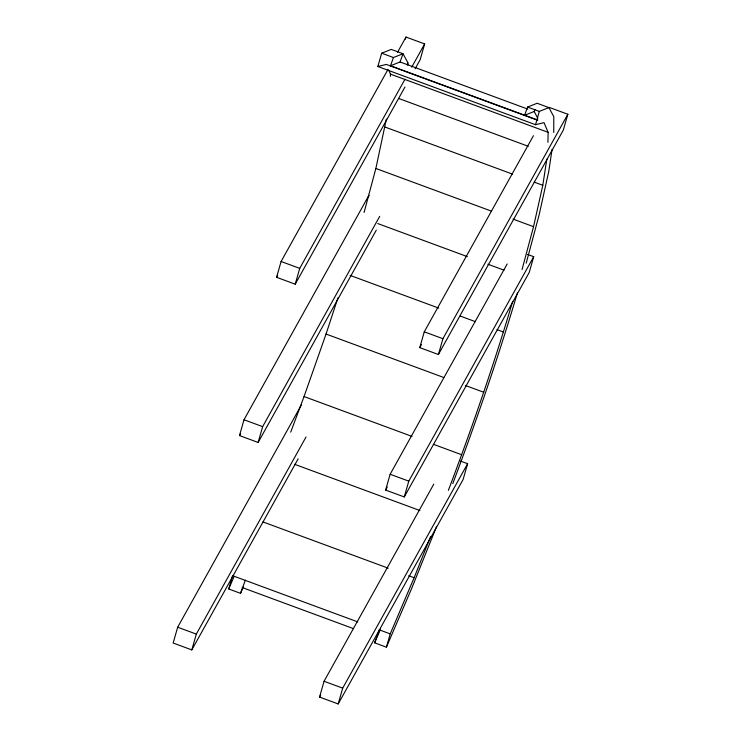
<?xml version="1.0" encoding="UTF-8"?>
<svg xmlns="http://www.w3.org/2000/svg" width="741" height="741" viewBox="0 0 741 741"><rect width="100%" height="100%" fill="white"/><g stroke="black" fill="none" stroke-linecap="round" stroke-linejoin="round"><path stroke-width="1.11" d="M407.874 65.06L407.883 62.79L403.021 53.75L391.248 49.406L381.661 53.195L377.854 66.505L535.53 124.71L544.014 122.636L548.127 132.333L547.932 142.346M553.74 132.509L553.786 116.652L548.924 107.612L537.151 103.268L527.555 107.056L524.619 115.272L534.215 111.483L534.946 109.427M390.405 76.36L390.451 74.128L388.812 70.256M552.073 149.256L548.766 171.403L539.077 215.094L526.212 263.175M364.081 212.463L375.863 168.466L386.348 119.134M522.044 269.567L533.539 226.672L542.792 185.287L546.83 159.148M404.947 87.04L295.214 284.183L276.578 277.301L281.089 261.499L388.006 69.404M301.476 404.799L177.673 627.219L173.162 643.031L191.808 649.913L298.16 458.827M376.308 230.136L258.137 442.451L239.491 435.569L244.002 419.758L368.935 195.309L368.333 197.421M295.214 284.183L299.725 268.381L404.957 79.315M191.808 649.913L196.319 634.101L306.052 436.958M258.137 442.451L262.647 426.64L379.698 216.353M243.233 587.011L240.519 593.337L228.747 588.984L232.544 575.674L357.82 621.921M405.41 39.162L406.012 37.05L424.649 43.932L420.138 59.734L415.08 68.839M460.383 461.022L467.627 463.699L463.116 479.501L338.192 703.95L319.556 697.068L324.067 681.266L433.8 484.114M549.192 107.38L567.838 114.262L563.327 130.064L438.403 354.513L419.758 347.631L424.269 331.82L533.437 135.686M527.49 254.404L533.705 256.692L529.194 272.503L404.271 496.942L385.626 490.07L390.137 474.259L507.187 263.972M338.192 703.95L342.703 688.139L467.627 463.699M438.403 354.513L442.914 338.702L567.838 114.262M404.271 496.942L408.782 481.141L533.705 256.692M379.485 629.665L374.64 642.845L386.413 647.189L390.22 633.879L414.136 577.739L430.632 536.401M535.53 124.71L539.328 111.4L548.924 107.612M240.519 593.337L245.354 580.147M448.37 490.357C471.915 428.103 493.719 365.156 512.698 301.355M517.385 292.973C498.276 357.292 476.426 420.786 452.797 483.577M290.704 432.151L304.051 396.546L326.049 334.043L337.905 297.901M390.498 65.754L393.434 57.539L403.021 53.75L400.084 61.975L390.498 65.754L537.818 120.061M407.105 64.828L407.883 62.79M436.588 526.434L411.764 588.206L386.413 647.189M228.747 588.984L234.175 576.35M374.64 642.845L380.531 629.155M397.574 52.213L406.012 37.05M276.578 277.301L277.699 275.281M411.709 67.181L424.649 43.932M239.491 435.569L240.621 433.541M419.758 347.631L421.444 344.593M385.626 490.07L387.311 487.032M319.556 697.068L320.677 695.049M377.854 66.505L386.348 64.43L537.54 120.246M381.661 53.195L393.434 57.539M527.555 107.056L539.328 111.4M400.084 61.975L527.722 109.084M390.451 74.128L548.127 132.333M398.677 98.451L528.268 146.292M385.116 127.081L512.55 174.126M534.15 182.101L542.792 185.287M375.863 168.466L491.422 211.129M513.022 219.104L533.539 226.672M377.725 223.541L467.358 256.627M487.874 264.204L504.075 270.187M350.123 275.402L438.681 308.089M460.272 316.064L475.398 321.65M496.998 329.625L503.472 332.014M281.089 261.499L299.725 268.381M424.269 331.82L442.914 338.702M326.049 334.043L443.766 377.502M465.367 385.477L483.725 392.248M304.051 396.546L412.052 436.421M433.652 444.387L461.726 454.752M244.002 419.758L262.647 426.64M390.137 474.259L408.782 481.141M294.622 464.301L419.897 510.54M262.944 521.923L388.21 568.171M408.736 575.748L414.136 577.739M379.42 629.896L390.22 633.879M242.177 587.539L353.587 628.674M177.673 627.219L196.319 634.101M324.067 681.266L342.703 688.139M534.215 111.483L537.855 118.467"/></g></svg>
